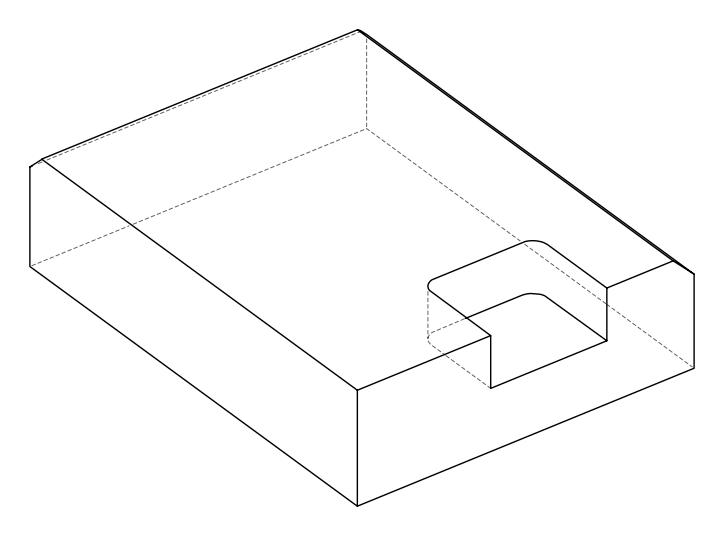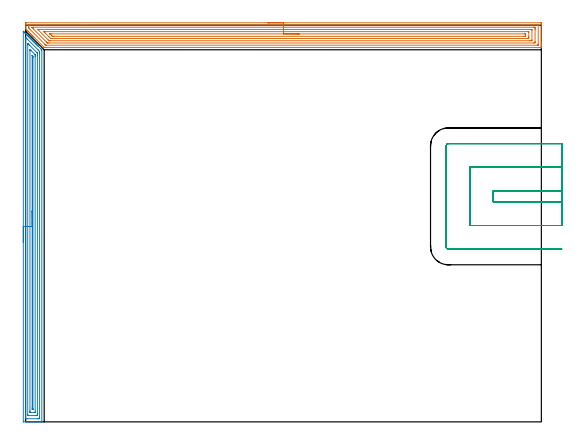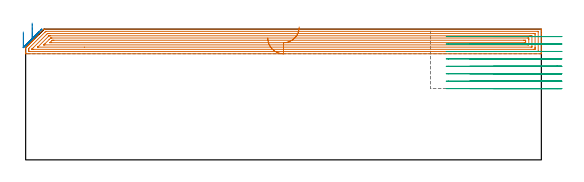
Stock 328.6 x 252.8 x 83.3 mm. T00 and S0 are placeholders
(PLAN: 3 operations, 1 tool changes, 35.8 min)
(1 AREA_MILL | FG_CHAMFER_SURFACE | UGT0205_001 | 15.83 min | 40509 mm3)
(2 AREA_MILL_1 | FG_CHAMFER_SURFACE_1 | UGT0205_001 | 9.91 min | 16780 mm3)
(3 MILL_SLOT | SLOT_PARTIAL_RECTANGULAR | UGT0201_094 | Follow Part, ap 5, ae 75% | 10.09 min | 231234 mm3)
(TOOL UGT0205_001 | Chamfer Mill 20 x 3 x 45 deg. | D20 FL50 Z2)
(TOOL UGT0201_094 | End mill 20 mm | D20 FL38 Z4)
(OP 1 AREA_MILL)
G17 G21 G94 G90
T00 M6
G54
G17 G0 G90 X154.3 Y254.3 S1061 M3
G43 Z93.3 H0
Z77.6
G94 G1 X154.338 Z76.728 F250.
X154.452 Z75.863
X154.641 Z75.012
X154.903 Z74.18
X155.237 Z73.374
X155.64 Z72.6
X156.109 Z71.864
X156.64 Z71.172
X157.229 Z70.529
X157.872 Z69.94
X158.564 Z69.408
X159.3 Z68.94
X160.074 Z68.537
X160.88 Z68.203
X161.712 Z67.941
X162.564 Z67.752
X163.428 Z67.638
X164.3 Z67.6
X327.968
X328.365 Y254.297 Z67.602
X328.59 Y254.293 Z67.605
X328.595 Y253.907 Z67.991
X328.6 Y253.287 Z68.611
Y241.625 Z80.27
Y240.233 Z81.663
Y239.87 Z82.024
Y239.145 Z82.755
Y238.925 Z82.975
X328.598 Y238.761 Z83.132
X328.59 Y238.602 Z83.289
X328.415 Y238.6 Z83.3
X12.259
X11.805 Y238.602 Z83.287
X11.634 Y238.765 Z83.134
X5.264 Y245.134 Z76.762
X4.886 Y245.513 Z76.386
X4.761 Y245.639 Z76.261
X4.508 Y245.891 Z76.007
X4.387 Y246.011 Z75.885
X4.056 Y246.343 Z75.556
X3.83 Y246.569 Z75.33
X3.613 Y246.786 Z75.112
X3.509 Y246.889 Z75.007
X3.072 Y247.327 Z74.572
X2.632 Y247.766 Z74.13
X2.397 Y248.003 Z73.897
X1.755 Y248.643 Z73.253
X1.568 Y248.832 Z73.068
X1.527 Y248.873 Z73.027
X0.878 Y249.521 Z72.376
X0.738 Y249.662 Z72.238
X0.002 Y250.4 Z71.5
X0. Y250.761 Z71.133
Y253.392 Z68.505
X0.005 Y253.907 Z67.988
X0.01 Y254.292 Z67.604
X0.235 Y254.296 Z67.601
X0.632 Y254.3 Z67.6
X164.3
Y252.886 Z69.014
X326.179
X326.327 Y252.885 Z69.015
X326.541 Y252.881 Z69.019
X326.587 Y252.879 Z69.021
X326.593 Y252.849 Z69.051
X326.596 Y252.814 Z69.086
X326.6 Y252.617 Z69.283
Y240.335 Z81.565
X326.598 Y240.197 Z81.703
X326.594 Y240.087 Z81.813
X326.59 Y240.021 Z81.879
X326.552 Y240.02 Z81.88
X326.179 Y240.015 Z81.885
X326.032 Y240.014 Z81.886
X13.006
X12.913 Y240.016 Z81.884
X12.867 Y240.018 Z81.882
X12.849 Y240.021 Z81.879
X12.777 Y240.085 Z81.815
X12.424 Y240.428 Z81.472
X12.259 Y240.591 Z81.309
X2.421 Y250.429 Z71.471
X2.01 Y250.864 Z71.036
X2.005 Y251.275 Z70.625
X2.001 Y251.687 Z70.213
X2. Y252.152 Z69.748
Y252.565 Z69.335
X2.002 Y252.703 Z69.197
X2.006 Y252.813 Z69.087
X2.01 Y252.879 Z69.021
X2.048 Y252.881 Z69.019
X2.421 Y252.885 Z69.015
X2.568 Y252.886 Z69.014
X164.3
Y251.472 Z70.428
X323.496 Y251.471 Z70.429
X324.192 Y251.47 Z70.43
X324.39 Y251.468 Z70.432
X324.581 Y251.465 Z70.435
X324.59 Y251.275 Z70.625
X324.597 Y251.072 Z70.828
X324.6 Y250.398 Z71.502
Y250.192 Z71.708
X324.599 Y242.298 Z79.602
X324.59 Y241.625 Z80.275
X324.584 Y241.436 Z80.464
X323.496 Y241.429 Z80.471
X14.942
X14.244 Y241.432 Z80.468
X14.048 Y241.436 Z80.464
X13.864 Y241.447 Z80.453
X13.681 Y241.625 Z80.275
X13.153 Y242.147 Z79.753
X4.901 Y250.398 Z71.502
X4.21 Y251.092 Z70.808
X4.033 Y251.275 Z70.625
X4.01 Y251.303 Z70.597
X4.008 Y251.327 Z70.573
X4.009 Y251.378 Z70.522
X4.016 Y251.465 Z70.435
X5.104 Y251.471 Z70.429
X164.3 Y251.472 Z70.428
Y250.057 Z71.843
X322.055
X322.448 Y250.056 Z71.844
X322.516 Y250.054 Z71.846
X322.581 Y250.051 Z71.849
X322.59 Y249.958 Z71.942
X322.6 Y249.522 Z72.378
Y243.381 Z78.519
X322.59 Y242.942 Z78.958
X322.574 Y242.849 Z79.051
X322.437 Y242.846 Z79.054
X322.253 Y242.844 Z79.056
X321.707 Y242.843 Z79.057
X321.36
X15.836
X15.488 Y242.844 Z79.056
X14.942 Y242.848 Z79.052
X14.911 Y242.85 Z79.05
X14.874 Y242.882 Z79.018
X14.798 Y242.953 Z78.947
X14.653 Y243.096 Z78.804
X14.369 Y243.38 Z78.52
X7.787 Y249.962 Z71.938
X7.706 Y250.048 Z71.852
X7.703 Y250.053 Z71.847
X7.705 Y250.055 Z71.845
X7.732 Y250.057 Z71.843
X37.415
X164.3
Y248.643 Z73.257
X319.919
X320.366 Y248.639 Z73.261
X320.58 Y248.636 Z73.264
X320.59 Y248.514 Z73.386
X320.599 Y247.976 Z73.924
X320.6 Y245.343 Z76.557
X320.599 Y245.134 Z76.766
X320.591 Y244.474 Z77.426
X320.58 Y244.264 Z77.636
X320.366 Y244.261 Z77.639
X319.919 Y244.257 Z77.643
X16.731
X16.283 Y244.259 Z77.641
X16.06 Y244.262 Z77.638
X15.953 Y244.264 Z77.636
X15.836 Y244.371 Z77.529
X15.064 Y245.134 Z76.766
X14.942 Y245.256 Z76.644
X12.259 Y247.939 Z73.961
X11.68 Y248.52 Z73.38
X11.622 Y248.581 Z73.319
X11.584 Y248.625 Z73.275
X11.576 Y248.637 Z73.263
X11.589 Y248.638 Z73.262
X11.812 Y248.641 Z73.259
X12.259 Y248.643 Z73.257
X164.3
Y247.229 Z74.671
X317.783
X318.13 Y247.228 Z74.672
X318.477 Y247.225 Z74.675
X318.574 Y247.222 Z74.678
X318.591 Y247.219 Z74.681
X318.594 Y247.204 Z74.696
X318.597 Y247.165 Z74.735
X318.599 Y247.042 Z74.858
X318.6 Y246.889 Z75.011
X318.599 Y246.428 Z75.472
X318.595 Y246.011 Z75.889
X318.59 Y245.781 Z76.119
X318.583 Y245.678 Z76.222
X318.472 Y245.675 Z76.225
X318.13 Y245.673 Z76.227
X317.582 Y245.671 Z76.229
X317.236
X17.972
X17.625 Y245.672 Z76.228
X17.073 Y245.676 Z76.224
X16.996 Y245.678 Z76.222
X16.836 Y245.822 Z76.078
X16.731 Y245.919 Z75.981
X15.685 Y246.964 Z74.936
X15.546 Y247.106 Z74.794
X15.463 Y247.197 Z74.703
X15.44 Y247.225 Z74.675
X15.442 Y247.226 Z74.674
X15.491 Y247.227 Z74.673
X15.836 Y247.229 Z74.671
X16.384
X164.3
X165.172 Z74.709
X166.037 Z74.823
X166.888 Z75.012
X167.72 Z75.274
X168.526 Z75.608
X169.3 Z76.011
X170.036 Z76.479
X170.728 Z77.011
X171.371 Z77.6
X171.96 Z78.243
X172.492 Z78.935
X172.96 Z79.671
X173.363 Z80.445
X173.697 Z81.251
X173.959 Z82.083
X174.148 Z82.935
X174.262 Z83.799
X174.3 Z84.671
G0 Z93.3
M5
M2
(OP 2 AREA_MILL_1)
G17 G21 G94 G90
T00 M6
G54
G17 G0 G90 X-1.5 Y114.45 S1061 M3
G43 Z93.3 H0
Z81.5
G94 G1 Y114.488 Z80.628 F250.
Y114.602 Z79.763
Y114.791 Z78.912
Y115.053 Z78.08
Y115.387 Z77.274
Y115.79 Z76.5
Y116.259 Z75.764
Y116.79 Z75.072
Y117.379 Z74.429
Y118.022 Z73.839
Y118.714 Z73.308
Y119.45 Z72.84
Y120.224 Z72.437
Y121.03 Z72.103
Y121.862 Z71.841
Y122.714 Z71.652
Y123.579 Z71.538
Y124.45 Z71.5
Y248.65
X-1.495 Y248.869 Z71.503
X-1.493 Y248.882 Z71.505
X-1.468 Y248.869 Z71.53
X-1.125 Y248.525 Z71.875
X-0.937 Y248.338 Z72.06
X-0.872 Y248.273 Z72.127
X-0.706 Y248.106 Z72.293
X-0.64 Y248.042 Z72.356
X-0.574 Y247.975 Z72.425
X-0.411 Y247.811 Z72.588
X-0.344 Y247.745 Z72.653
X-0.276 Y247.677 Z72.723
X-0.116 Y247.516 Z72.883
X-0.047 Y247.449 Z72.949
X0.022 Y247.379 Z73.021
X0.179 Y247.221 Z73.178
X0.249 Y247.152 Z73.246
X0.32 Y247.081 Z73.319
X0.474 Y246.926 Z73.473
X0.546 Y246.856 Z73.542
X0.618 Y246.783 Z73.617
X0.769 Y246.631 Z73.768
X0.842 Y246.56 Z73.838
X0.916 Y246.485 Z73.915
X1.064 Y246.336 Z74.063
X1.139 Y246.263 Z74.135
X1.214 Y246.187 Z74.213
X1.359 Y246.041 Z74.358
X1.435 Y245.967 Z74.431
X1.512 Y245.889 Z74.511
X1.654 Y245.746 Z74.653
X1.732 Y245.67 Z74.728
X1.81 Y245.591 Z74.809
X1.949 Y245.451 Z74.948
X2.028 Y245.374 Z75.024
X2.108 Y245.293 Z75.107
X2.244 Y245.156 Z75.243
X2.325 Y245.077 Z75.321
X2.406 Y244.995 Z75.405
X2.539 Y244.861 Z75.538
X2.621 Y244.781 Z75.617
X2.704 Y244.697 Z75.703
X2.834 Y244.566 Z75.833
X2.918 Y244.484 Z75.914
X3.002 Y244.398 Z76.001
X3.129 Y244.271 Z76.128
X3.214 Y244.188 Z76.21
X3.3 Y244.1 Z76.299
X3.424 Y243.976 Z76.423
X3.511 Y243.891 Z76.507
X3.598 Y243.802 Z76.597
X3.719 Y243.681 Z76.718
X3.807 Y243.595 Z76.803
X3.896 Y243.504 Z76.895
X4.014 Y243.386 Z77.013
X4.104 Y243.298 Z77.1
X4.194 Y243.206 Z77.193
X4.309 Y243.091 Z77.308
X4.4 Y243.002 Z77.396
X4.492 Y242.908 Z77.491
X4.604 Y242.796 Z77.603
X4.696 Y242.705 Z77.693
X4.79 Y242.61 Z77.789
X4.899 Y242.501 Z77.898
X4.993 Y242.409 Z77.989
X5.088 Y242.312 Z78.087
X5.194 Y242.206 Z78.193
X5.289 Y242.112 Z78.285
X5.386 Y242.014 Z78.385
X5.489 Y241.911 Z78.488
X5.586 Y241.816 Z78.582
X5.684 Y241.716 Z78.683
X5.784 Y241.616 Z78.783
X5.882 Y241.519 Z78.878
X5.982 Y241.418 Z78.981
X6.079 Y241.321 Z79.078
X6.179 Y241.223 Z79.175
X6.28 Y241.12 Z79.279
X6.374 Y241.026 Z79.373
X6.475 Y240.927 Z79.471
X6.578 Y240.822 Z79.577
X6.669 Y240.731 Z79.668
X6.772 Y240.63 Z79.768
X6.876 Y240.524 Z79.875
X6.964 Y240.436 Z79.963
X7.068 Y240.334 Z80.064
X7.174 Y240.226 Z80.173
X7.259 Y240.141 Z80.258
X7.365 Y240.037 Z80.361
X7.472 Y239.928 Z80.471
X7.554 Y239.846 Z80.553
X7.661 Y239.741 Z80.657
X7.77 Y239.63 Z80.769
X7.849 Y239.551 Z80.848
X7.958 Y239.444 Z80.954
X9.737 Y237.665 Z82.733
X9.857 Y237.544 Z82.855
X10.181 Y237.219 Z83.18
X10.203 Y237.197 Z83.201
X10.299 Y237.095 Z83.286
X10.3 Y236.65 Z83.3
Y0.18
X10.297 Y0.01 Z83.288
X10.254 Y0.006 Z83.245
X9.845 Y0. Z82.845
X9.565 Z82.565
X8.847 Z81.842
X7.599 Z80.596
X6.179 Z79.174
X-1.202 Z71.795
X-1.492 Y0.01 Z71.506
X-1.499 Y0.299 Z71.499
Y0.313
X-1.5 Y124.45 Z71.5
X-0.086 Z72.914
Y243.841
X-0.082 Y244.697 Z72.918
X-0.081 Y244.73 Z72.919
X-0.047 Y244.985 Z72.953
X0.25 Y244.697 Z73.25
X0.842 Y244.108 Z73.842
X1.148 Y243.802 Z74.148
X7.958 Y236.992 Z80.958
X8.298 Y236.65 Z81.298
X8.847 Y236.091 Z81.847
X8.881 Y235.756 Z81.881
X8.883 Y235.72 Z81.883
X8.886 Y234.862 Z81.886
Y3.271
X8.883 Y2.416 Z81.883
X8.882 Y2.381 Z81.882
X8.847 Y2.01 Z81.847
X8.369 Y2.003 Z81.369
X7.958 Y2.001 Z80.958
X7.482 Y2. Z80.482
X0.842 Y2.001 Z73.842
X0.363 Y2.003 Z73.363
X-0.047 Y2.01 Z72.953
X-0.082 Y2.416 Z72.918
X-0.084 Y2.452 Z72.916
X-0.086 Y3.31 Z72.914
Y124.45
X1.328 Z74.328
X1.329 Y240.226 Z74.329
X1.33 Y240.63 Z74.33
X1.334 Y241.12 Z74.334
X1.335 Y241.148 Z74.335
X1.373 Y241.12 Z74.373
X1.732 Y240.767 Z74.732
X2.274 Y240.226 Z75.274
X2.621 Y239.88 Z75.621
X7.068 Y235.432 Z80.068
X7.351 Y235.145 Z80.351
X7.421 Y235.072 Z80.421
X7.454 Y235.035 Z80.454
X7.465 Y234.995 Z80.465
X7.467 Y234.862 Z80.467
X7.47 Y234.458 Z80.47
X7.471 Y233.968 Z80.471
X7.472 Y233.563 Z80.472
X7.471 Y5.098 Z80.471
X7.47 Y4.694 Z80.47
X7.467 Y4.204 Z80.467
X7.464 Y4.011 Z80.464
X7.268 Y4.003 Z80.268
X7.068 Y4.001 Z80.068
X6.381 Y4. Z79.381
X1.529 Y4.001 Z74.529
X1.394 Y4.005 Z74.394
X1.346 Y4.01 Z74.346
X1.334 Y4.014 Z74.334
X1.333 Y4.021 Z74.333
X1.33 Y4.069 Z74.33
X1.329 Y4.204 Z74.329
X1.328 Y4.609 Z74.328
Y124.45
X2.743 Z75.743
Y236.528
X2.744 Y236.65 Z75.744
X2.75 Y237.284 Z75.75
X3.4 Y236.65 Z76.4
X5.884 Y234.167 Z78.884
X5.983 Y234.066 Z78.983
X6.031 Y234.013 Z79.031
X6.05 Y233.988 Z79.05
X6.052 Y233.968 Z79.052
X6.057 Y233.197 Z79.057
Y233.074
Y6.886
X6.053 Y6.118 Z79.053
X6.05 Y6.013 Z79.05
X5.95 Y6.009 Z78.95
X5.73 Y6.004 Z78.73
X5.289 Y6. Z78.289
X3.511 Z76.511
X3.067 Y6.003 Z76.067
X2.85 Y6.007 Z75.85
X2.749 Y6.012 Z75.749
X2.748 Y6.087 Z75.748
X2.743 Y6.763 Z75.743
Y6.886
Y124.45
X4.157 Z77.157
Y233.318
X4.159 Y233.4 Z77.159
X4.161 Y233.427 Z77.161
X4.162 Y233.428 Z77.162
X4.187 Y233.407 Z77.187
X4.273 Y233.326 Z77.273
X4.4 Y233.2 Z77.4
X4.522 Y233.074 Z77.522
X4.636 Y232.947 Z77.636
X4.638 Y232.834 Z77.638
X4.642 Y232.18 Z77.642
X4.643 Y231.936 Z77.643
Y8.43
X4.641 Y8.185 Z77.641
X4.637 Y8.023 Z77.637
X4.635 Y8.008 Z77.635
X4.629 Y8.006 Z77.629
X4.609 Y8.002 Z77.609
X4.568 Y8.001 Z77.568
X4.4 Y8.002 Z77.4
X4.175 Y8.005 Z77.175
X4.163 Y8.016 Z77.163
X4.16 Y8.02 Z77.16
X4.157 Y8.674 Z77.157
Y8.918
Y124.45
Y125.322 Z77.195
Y126.187 Z77.309
Y127.038 Z77.498
Y127.87 Z77.76
Y128.676 Z78.094
Y129.45 Z78.497
Y130.186 Z78.965
Y130.878 Z79.496
Y131.521 Z80.086
Y132.111 Z80.729
Y132.642 Z81.421
Y133.11 Z82.157
Y133.513 Z82.931
Y133.847 Z83.737
Y134.109 Z84.569
Y134.298 Z85.42
Y134.412 Z86.285
Y134.45 Z87.157
G0 Z93.3
M5
M2
(OP 3 MILL_SLOT)
G17 G21 G94 G90
T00 M6
G54
G17 G0 G90 X341.6 Y147.3 S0 M3
G43 Z93.3 H0
Z78.562
G94 G1 X338.6 F250.
X298. F500.
Y140.1
X338.6
X341.6 F250.
Y162.3
X338.6
X283. F500.
Y125.1
X338.6
X341.6 F250.
Y177.3
X338.6
X269.4 F500.
G3 X268. Y175.9 R1.4
G1 Y111.5
G3 X269.4 Y110.1 R1.4
G1 X338.6
X341.6 F250.
G0 Y147.3 Z73.825
G1 X338.6
X298. F500.
Y140.1
X338.6
X341.6 F250.
Y162.3
X338.6
X283. F500.
Y125.1
X338.6
X341.6 F250.
Y177.3
X338.6
X269.4 F500.
G3 X268. Y175.9 R1.4
G1 Y111.5
G3 X269.4 Y110.1 R1.4
G1 X338.6
X341.6 F250.
G0 Y147.3 Z69.087
G1 X338.6
X298. F500.
Y140.1
X338.6
X341.6 F250.
Y162.3
X338.6
X283. F500.
Y125.1
X338.6
X341.6 F250.
Y177.3
X338.6
X269.4 F500.
G3 X268. Y175.9 R1.4
G1 Y111.5
G3 X269.4 Y110.1 R1.4
G1 X338.6
X341.6 F250.
G0 Y147.3 Z64.35
G1 X338.6
X298. F500.
Y140.1
X338.6
X341.6 F250.
Y162.3
X338.6
X283. F500.
Y125.1
X338.6
X341.6 F250.
Y177.3
X338.6
X269.4 F500.
G3 X268. Y175.9 R1.4
G1 Y111.5
G3 X269.4 Y110.1 R1.4
G1 X338.6
X341.6 F250.
G0 Y147.3 Z59.612
G1 X338.6
X298. F500.
Y140.1
X338.6
X341.6 F250.
Y162.3
X338.6
X283. F500.
Y125.1
X338.6
X341.6 F250.
Y177.3
X338.6
X269.4 F500.
G3 X268. Y175.9 R1.4
G1 Y111.5
G3 X269.4 Y110.1 R1.4
G1 X338.6
X341.6 F250.
G0 Y147.3 Z54.875
G1 X338.6
X298. F500.
Y140.1
X338.6
X341.6 F250.
Y162.3
X338.6
X283. F500.
Y125.1
X338.6
X341.6 F250.
Y177.3
X338.6
X269.4 F500.
G3 X268. Y175.9 R1.4
G1 Y111.5
G3 X269.4 Y110.1 R1.4
G1 X338.6
X341.6 F250.
G0 Y147.3 Z50.137
G1 X338.6
X298. F500.
Y140.1
X338.6
X341.6 F250.
Y162.3
X338.6
X283. F500.
Y125.1
X338.6
X341.6 F250.
Y177.3
X338.6
X269.4 F500.
G3 X268. Y175.9 R1.4
G1 Y111.5
G3 X269.4 Y110.1 R1.4
G1 X338.6
X341.6 F250.
G0 Y147.3 Z45.4
G1 X338.6
X298. F500.
Y140.1
X338.6
X341.6 F250.
Y162.3
X338.6
X283. F500.
Y125.1
X338.6
X341.6 F250.
Y177.3
X338.6
X269.4 F500.
G3 X268. Y175.9 R1.4
G1 Y111.5
G3 X269.4 Y110.1 R1.4
G1 X338.6
X341.6 F250.
G0 Z93.3
M5
M2
